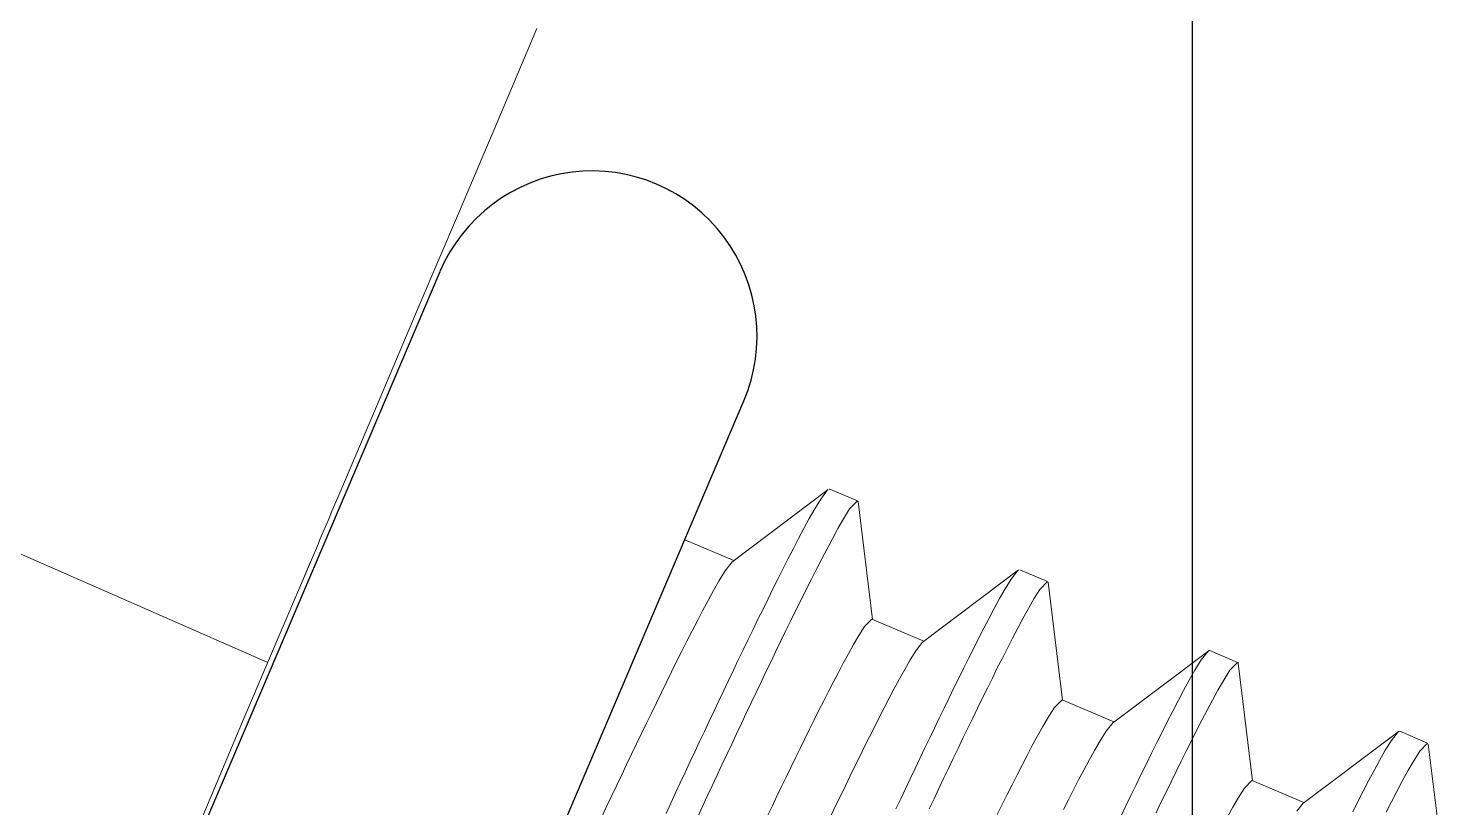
# Model space of a CAD drawing. Extents: x -5208 to -4788, y -2139 to -1842.
# Drawn here: x -4847 to -4836.72, y -1983.37 to -1977.71 of the extents above; entities that cross this region are included whole.
import ezdxf

# ---------------------------------------------------------------- set-up
doc = ezdxf.new("R2010")
doc.units = 0
doc.header["$LTSCALE"] = 7
doc.layers.add('D', color=2, linetype='CONTINUOUS')
doc.layers.add('Trimetric', color=7, linetype='CONTINUOUS')

# ---------------------------------------------------------------- blocks, each defined once
blk = doc.blocks.new('or')
at = {"layer": 'D'}
for p, q in [((1564.072, 179.358), (1569.15, 199.528)), ((1566.399, 178.772), (1571.477, 198.942))]:
    blk.add_line(p, q, dxfattribs=at)
blk.add_arc((1570.313, 199.235), 1.2, 345.87, 165.87, dxfattribs=at)

msp = doc.modelspace()

# ---------------------------------------------------------------- linework, layer by layer
at = {"layer": 'D'}
msp.add_line((-4838.543, -1992.36), (-4838.543, -1911.726), dxfattribs=at)
at = {"layer": 'Trimetric', "color": 0, "linetype": 'Continuous', "lineweight": 18}
for points in [[(-4845.26, -1982.312), (-4848.054, -1981.085), (-4850.335, -1980.084), (-4852.6, -1979.089), (-4854.867, -1978.112), (-4857.151, -1977.132), (-4859.433, -1976.154), (-4861.706, -1975.188), (-4863.992, -1974.229), (-4866.29, -1973.266), (-4868.57, -1972.31), (-4870.858, -1971.368), (-4873.156, -1970.423)], [(-4844.73, -1981.061), (-4844.445, -1980.39), (-4844.16, -1979.719), (-4843.875, -1979.049), (-4843.59, -1978.378), (-4843.306, -1977.707)], [(-4844.9, -1981.464), (-4844.879, -1981.413), (-4844.858, -1981.363), (-4844.836, -1981.313), (-4844.815, -1981.262), (-4844.794, -1981.212), (-4844.772, -1981.162), (-4844.751, -1981.112), (-4844.73, -1981.061)], [(-4841.193, -1981.058), (-4841.243, -1981.124), (-4841.286, -1981.194), (-4841.326, -1981.265), (-4841.365, -1981.337), (-4841.404, -1981.41), (-4841.442, -1981.483), (-4841.479, -1981.556), (-4841.516, -1981.629), (-4841.553, -1981.702), (-4841.59, -1981.776), (-4841.626, -1981.849), (-4841.662, -1981.923), (-4841.699, -1981.997), (-4841.734, -1982.071), (-4841.77, -1982.145), (-4841.806, -1982.219), (-4841.842, -1982.293), (-4841.877, -1982.367), (-4841.912, -1982.441), (-4841.948, -1982.515), (-4841.983, -1982.589), (-4842.018, -1982.663), (-4842.053, -1982.738), (-4842.088, -1982.812), (-4842.123, -1982.886), (-4842.158, -1982.961), (-4842.193, -1983.035), (-4842.228, -1983.109), (-4842.263, -1983.184), (-4842.298, -1983.258), (-4842.332, -1983.332), (-4842.367, -1983.407)], [(-4842.137, -1983.431), (-4842.102, -1983.356), (-4842.067, -1983.281), (-4842.032, -1983.206), (-4841.996, -1983.13), (-4841.961, -1983.055), (-4841.926, -1982.98), (-4841.89, -1982.905), (-4841.855, -1982.829), (-4841.819, -1982.754), (-4841.784, -1982.679), (-4841.748, -1982.604), (-4841.712, -1982.529), (-4841.676, -1982.454), (-4841.641, -1982.379), (-4841.604, -1982.304), (-4841.568, -1982.229), (-4841.532, -1982.154), (-4841.496, -1982.08), (-4841.459, -1982.005), (-4841.423, -1981.93), (-4841.386, -1981.856), (-4841.349, -1981.781), (-4841.311, -1981.707), (-4841.274, -1981.633), (-4841.236, -1981.559), (-4841.197, -1981.485), (-4841.158, -1981.412), (-4841.118, -1981.339), (-4841.077, -1981.267), (-4841.033, -1981.196), (-4840.976, -1981.137)], [(-4841.89, -1981.583), (-4841.189, -1981.055)], [(-4841.178, -1981.052), (-4841.182, -1981.052)], [(-4841.178, -1981.052), (-4840.977, -1981.137)], [(-4840.974, -1981.139), (-4840.973, -1981.143), (-4840.971, -1981.146)], [(-4840.972, -1981.141), (-4840.866, -1981.999)], [(-4842.231, -1981.42), (-4841.874, -1981.571)], [(-4850.281, -1994.139), (-4849.998, -1993.472), (-4849.715, -1992.805), (-4849.431, -1992.138), (-4849.148, -1991.471), (-4848.865, -1990.804), (-4848.582, -1990.137), (-4848.299, -1989.469), (-4848.015, -1988.802), (-4847.732, -1988.135), (-4847.449, -1987.468), (-4847.166, -1986.801), (-4846.883, -1986.134), (-4846.599, -1985.467), (-4846.316, -1984.799), (-4846.033, -1984.132), (-4845.75, -1983.465), (-4845.467, -1982.798), (-4845.184, -1982.131), (-4844.9, -1981.464)], [(-4844.95, -1981.58), (-4845.001, -1981.702)], [(-4842.831, -1983.427), (-4842.796, -1983.352), (-4842.76, -1983.277), (-4842.724, -1983.202), (-4842.689, -1983.127), (-4842.653, -1983.052), (-4842.617, -1982.977), (-4842.581, -1982.902), (-4842.545, -1982.827), (-4842.509, -1982.752), (-4842.473, -1982.678), (-4842.436, -1982.603), (-4842.4, -1982.528), (-4842.363, -1982.454), (-4842.327, -1982.379), (-4842.29, -1982.305), (-4842.252, -1982.23), (-4842.215, -1982.156), (-4842.177, -1982.082), (-4842.139, -1982.008), (-4842.101, -1981.935), (-4842.061, -1981.862), (-4842.021, -1981.789), (-4841.98, -1981.716), (-4841.937, -1981.646), (-4841.886, -1981.58)], [(-4839.81, -1981.643), (-4839.86, -1981.707), (-4839.903, -1981.776), (-4839.943, -1981.846), (-4839.982, -1981.918), (-4840.02, -1981.989), (-4840.057, -1982.061), (-4840.094, -1982.133), (-4840.131, -1982.206), (-4840.168, -1982.278), (-4840.204, -1982.351), (-4840.24, -1982.424), (-4840.275, -1982.496), (-4840.311, -1982.569), (-4840.347, -1982.642), (-4840.382, -1982.715), (-4840.417, -1982.789), (-4840.453, -1982.862), (-4840.488, -1982.935), (-4840.523, -1983.008), (-4840.558, -1983.081), (-4840.592, -1983.155), (-4840.627, -1983.228), (-4840.662, -1983.301), (-4840.697, -1983.375)], [(-4840.507, -1982.167), (-4839.806, -1981.639)], [(-4839.797, -1981.638), (-4839.596, -1981.724)], [(-4840.454, -1983.374), (-4840.42, -1983.301), (-4840.385, -1983.227), (-4840.35, -1983.154), (-4840.315, -1983.081), (-4840.28, -1983.008), (-4840.245, -1982.935), (-4840.21, -1982.861), (-4840.175, -1982.788), (-4840.139, -1982.715), (-4840.104, -1982.642), (-4840.068, -1982.569), (-4840.032, -1982.497), (-4839.996, -1982.424), (-4839.96, -1982.351), (-4839.923, -1982.279), (-4839.887, -1982.207), (-4839.849, -1982.134), (-4839.812, -1982.062), (-4839.774, -1981.991), (-4839.734, -1981.92), (-4839.694, -1981.849), (-4839.651, -1981.781), (-4839.596, -1981.723)], [(-4839.591, -1981.727), (-4839.486, -1982.585)], [(-4840.871, -1981.997), (-4840.924, -1982.049), (-4840.966, -1982.114), (-4841.005, -1982.181), (-4841.042, -1982.248), (-4841.079, -1982.316), (-4841.115, -1982.384), (-4841.151, -1982.452), (-4841.186, -1982.521), (-4841.221, -1982.59), (-4841.256, -1982.658), (-4841.29, -1982.727), (-4841.325, -1982.796), (-4841.359, -1982.866), (-4841.393, -1982.935), (-4841.427, -1983.004), (-4841.46, -1983.073), (-4841.494, -1983.143), (-4841.528, -1983.212), (-4841.561, -1983.281), (-4841.594, -1983.351), (-4841.628, -1983.42)], [(-4840.871, -1981.997), (-4840.494, -1982.157)], [(-4841.167, -1983.419), (-4841.133, -1983.348), (-4841.098, -1983.277), (-4841.064, -1983.206), (-4841.029, -1983.135), (-4840.994, -1983.064), (-4840.959, -1982.993), (-4840.924, -1982.922), (-4840.889, -1982.851), (-4840.853, -1982.781), (-4840.818, -1982.71), (-4840.782, -1982.64), (-4840.745, -1982.57), (-4840.709, -1982.5), (-4840.671, -1982.43), (-4840.633, -1982.361), (-4840.593, -1982.293), (-4840.552, -1982.226), (-4840.503, -1982.164)], [(-4839.123, -1982.751), (-4838.422, -1982.223)], [(-4838.426, -1982.227), (-4838.479, -1982.293), (-4838.524, -1982.366), (-4838.566, -1982.44), (-4838.607, -1982.514), (-4838.646, -1982.59), (-4838.686, -1982.665), (-4838.725, -1982.741), (-4838.763, -1982.817), (-4838.801, -1982.893), (-4838.839, -1982.97), (-4838.877, -1983.046), (-4838.914, -1983.123), (-4838.952, -1983.199), (-4838.989, -1983.276), (-4839.026, -1983.353), (-4839.063, -1983.429)], [(-4838.417, -1982.224), (-4838.419, -1982.224)], [(-4838.416, -1982.224), (-4838.215, -1982.31)], [(-4838.807, -1983.402), (-4838.771, -1983.327), (-4838.734, -1983.252), (-4838.698, -1983.177), (-4838.661, -1983.103), (-4838.624, -1983.028), (-4838.587, -1982.954), (-4838.55, -1982.879), (-4838.512, -1982.805), (-4838.474, -1982.731), (-4838.436, -1982.657), (-4838.396, -1982.584), (-4838.357, -1982.511), (-4838.315, -1982.439), (-4838.271, -1982.368), (-4838.215, -1982.31)], [(-4838.212, -1982.312), (-4838.211, -1982.314), (-4838.211, -1982.316), (-4838.21, -1982.318), (-4838.21, -1982.32), (-4838.209, -1982.322)], [(-4838.21, -1982.317), (-4838.105, -1983.171)], [(-4839.49, -1982.583), (-4839.545, -1982.639), (-4839.589, -1982.706), (-4839.629, -1982.775), (-4839.668, -1982.845), (-4839.706, -1982.915), (-4839.743, -1982.986), (-4839.78, -1983.057), (-4839.816, -1983.128), (-4839.852, -1983.2), (-4839.888, -1983.271), (-4839.924, -1983.343), (-4839.96, -1983.414)], [(-4839.49, -1982.583), (-4839.113, -1982.743)], [(-4839.479, -1983.38), (-4839.443, -1983.308), (-4839.406, -1983.236), (-4839.369, -1983.164), (-4839.331, -1983.092), (-4839.293, -1983.02), (-4839.254, -1982.95), (-4839.213, -1982.879), (-4839.17, -1982.811), (-4839.119, -1982.748)], [(-4837.741, -1983.336), (-4837.04, -1982.809)], [(-4837.045, -1982.812), (-4837.097, -1982.877), (-4837.141, -1982.949), (-4837.183, -1983.022), (-4837.223, -1983.096), (-4837.263, -1983.17), (-4837.302, -1983.245), (-4837.34, -1983.32), (-4837.378, -1983.395)], [(-4837.036, -1982.81), (-4836.834, -1982.896)], [(-4837.134, -1983.397), (-4837.096, -1983.322), (-4837.057, -1983.248), (-4837.018, -1983.173), (-4836.977, -1983.099), (-4836.935, -1983.026), (-4836.891, -1982.955), (-4836.834, -1982.896)], [(-4836.829, -1982.905), (-4836.724, -1983.757)], [(-4838.11, -1983.169), (-4838.165, -1983.224), (-4838.208, -1983.292), (-4838.248, -1983.361), (-4838.287, -1983.431)], [(-4838.109, -1983.169), (-4837.732, -1983.329)], [(-4837.785, -1983.391), (-4837.737, -1983.333)]]:
    msp.add_lwpolyline(points, dxfattribs=at)

# ---------------------------------------------------------------- block references
at = {"layer": 'D', "rotation": 351.0518802045129}
msp.add_blockref('or', (-6425.096, -1932.505), dxfattribs=at)

doc.saveas('drawing.dxf')
